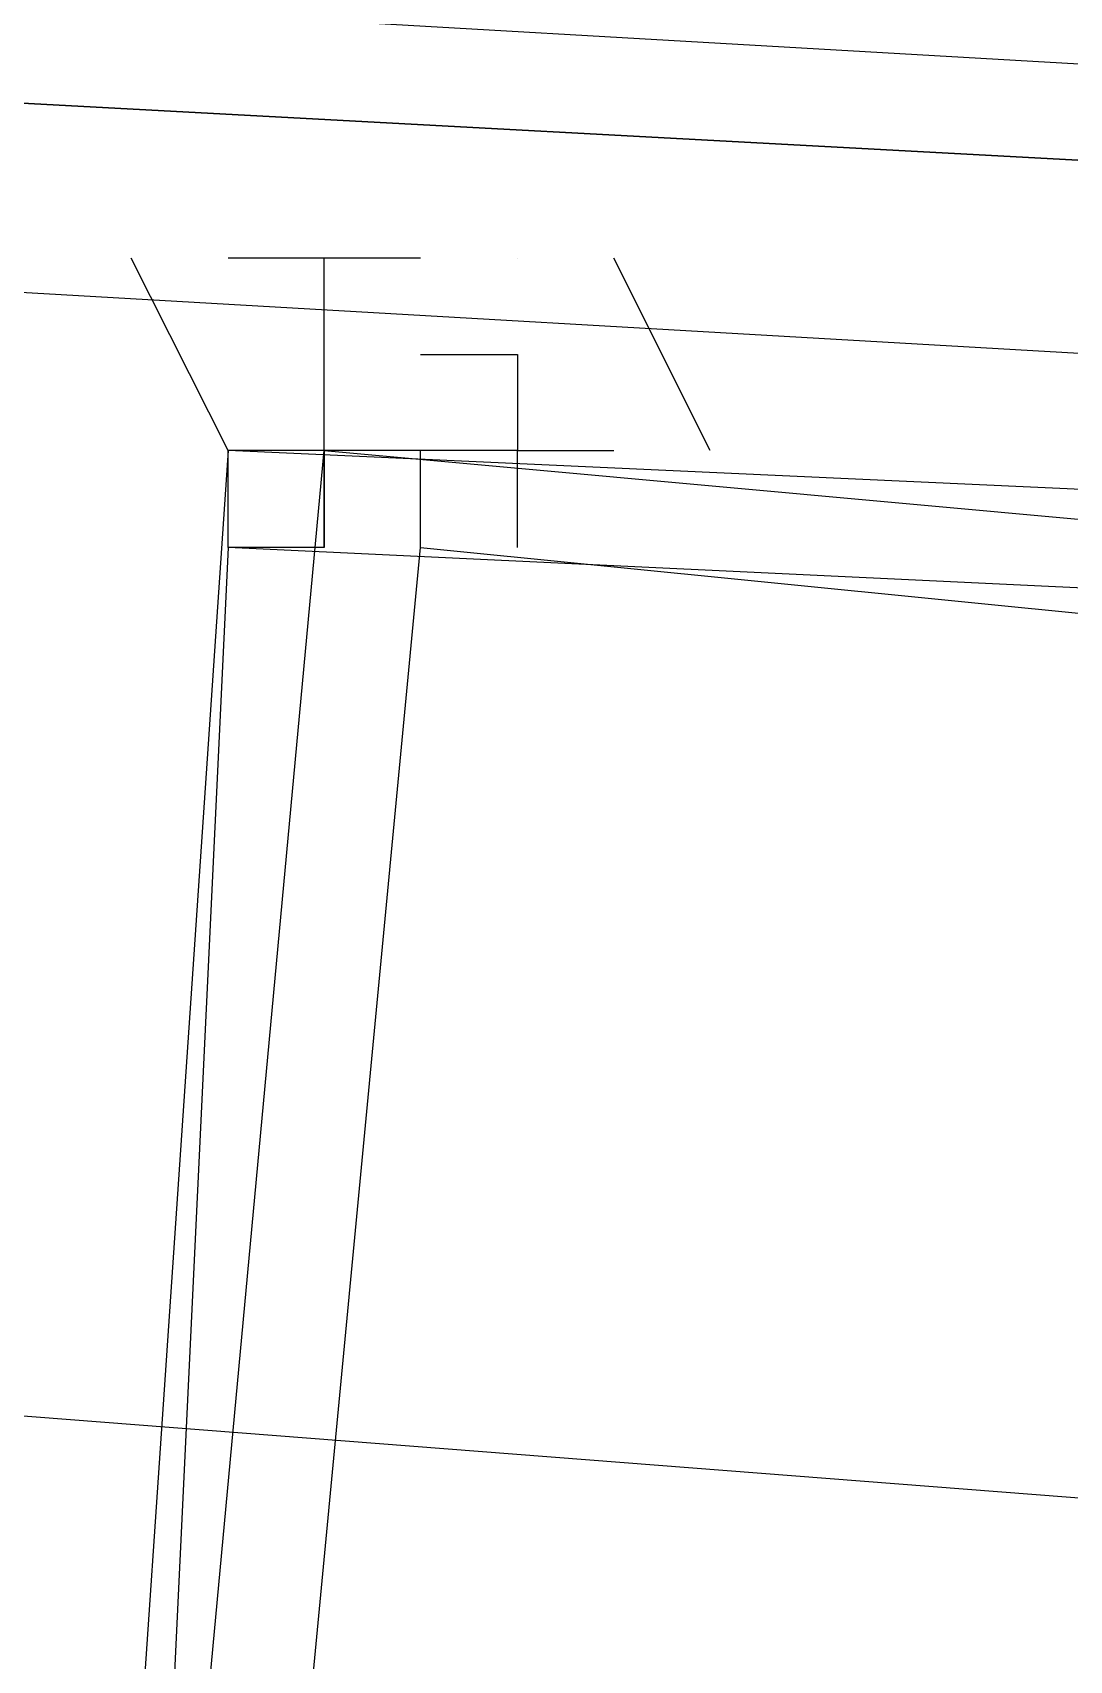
# Model space of a CAD drawing. Header units: feet. Extents: x -84 to 198, y -22 to 181.
# Drawn here: x 95.5197 to 95.6629, y 153.6106 to 153.8356 of the extents above; entities that cross this region are included whole.
import ezdxf

# ---------------------------------------------------------------- set-up
doc = ezdxf.new("R2010")
doc.units = ezdxf.units.FT
doc.layers.add('A-AREA-UNIDAD', color=30, linetype='CONTINUOUS')
doc.layers.add('A-LINEA', color=7, linetype='CONTINUOUS')

msp = doc.modelspace()

# ---------------------------------------------------------------- linework, layer by layer
at = {"layer": 'A-AREA-UNIDAD'}
msp.add_lwpolyline([(134, 143.5378), (130.912, 144.9422), (130.4, 144.9422), (130.208, 145.2622), (127.168, 146.4889), (126.672, 146.4889), (126.64, 146.7022), (123.52, 147.8578), (122.88, 147.8933), (122.848, 148.0889), (115.808, 150.2578), (115.2, 150.2578), (115.168, 150.4178), (111.328, 151.2178), (111.28, 151.3778), (104, 152.7289), (99.072, 153.3689), (92.192, 153.9022), (87.92, 153.9733)], dxfattribs=at)
at = {"layer": 'A-LINEA'}
for p, q in [((95.5733, 153.8044), (95.5733, 153.8044)), ((95.5733, 153.8044), (95.5733, 153.8044)), ((95.5733, 153.7778), (95.5733, 153.7778)), ((95.5733, 153.7778), (95.5733, 153.7778))]:
    msp.add_line(p, q, dxfattribs=at)
for points in [[(91.7333, 154.0578), (95.6667, 153.8311), (95.6667, 153.8178), (91.72, 154.0311), (91.72, 154.0444), (91.72, 154.0578), (91.7333, 154.0578)], [(91.7333, 154.0578), (95.6667, 153.8311), (95.6667, 153.8178), (91.72, 154.0311), (91.72, 154.0444), (91.72, 154.0578), (91.7333, 154.0578)], [(91.72, 154.0311), (95.6667, 153.8178), (95.6667, 153.8044), (95.6667, 153.7911), (91.72, 154.0178), (91.72, 154.0311)], [(91.72, 154.0311), (95.6667, 153.8178), (95.6667, 153.8044), (95.6667, 153.7911), (91.72, 154.0178), (91.72, 154.0311)], [(95.56, 153.7778), (95.5467, 153.7778), (95.5467, 153.7778), (95.5467, 153.7778), (95.5467, 153.7778), (95.5333, 153.8044), (95.5333, 153.8044)], [(95.56, 153.7778), (95.5467, 153.7778), (95.5467, 153.7778), (95.5467, 153.7778), (95.5467, 153.7778), (95.5333, 153.8044), (95.5333, 153.8044)], [(95.5733, 153.8044), (95.56, 153.8044), (95.56, 153.8044), (95.5467, 153.8044), (95.5467, 153.8044)], [(95.5733, 153.8044), (95.56, 153.8044), (95.56, 153.8044), (95.5467, 153.8044), (95.5467, 153.8044)], [(95.5733, 153.7644), (95.5733, 153.7778), (95.5733, 153.7778), (95.5733, 153.7778), (95.5733, 153.7778), (95.5733, 153.7778), (95.56, 153.7778), (95.56, 153.7778), (95.56, 153.8044), (95.56, 153.8044)], [(95.5733, 153.7644), (95.5733, 153.7778), (95.5733, 153.7778), (95.5733, 153.7778), (95.5733, 153.7778), (95.5733, 153.7778), (95.56, 153.7778), (95.56, 153.7778), (95.56, 153.8044), (95.56, 153.8044)], [(95.5733, 153.8044), (95.5733, 153.8044), (95.5733, 153.8044)], [(95.5733, 153.8044), (95.5733, 153.8044), (95.5733, 153.8044)], [(95.5867, 153.8044), (95.5867, 153.8044), (95.5867, 153.8044)], [(95.5867, 153.8044), (95.5867, 153.8044), (95.5867, 153.8044)], [(95.6133, 153.7778), (95.6, 153.8044), (95.6, 153.8044), (95.6, 153.8044), (95.6, 153.8044)], [(95.6133, 153.7778), (95.6, 153.8044), (95.6, 153.8044), (95.6, 153.8044), (95.6, 153.8044)], [(95.5733, 153.7911), (95.5867, 153.7911), (95.5867, 153.7911), (95.5867, 153.7778), (95.5867, 153.7778), (95.56, 153.7778), (95.56, 153.7778), (95.56, 153.7778), (95.56, 153.7778), (95.56, 153.7644), (95.56, 153.7644), (95.56, 153.7644), (95.5467, 153.7644), (95.5467, 153.7778), (95.5467, 153.7778)], [(95.5733, 153.7911), (95.5867, 153.7911), (95.5867, 153.7911), (95.5867, 153.7778), (95.5867, 153.7778), (95.56, 153.7778), (95.56, 153.7778), (95.56, 153.7778), (95.56, 153.7778), (95.56, 153.7644), (95.56, 153.7644), (95.56, 153.7644), (95.5467, 153.7644), (95.5467, 153.7778), (95.5467, 153.7778)], [(95.8, 153.1778), (95.5067, 153.2044), (95.56, 153.7778), (95.8533, 153.7511), (95.8, 153.1778)], [(95.5067, 153.1911), (95.8, 153.1778), (95.84, 153.7644), (95.5467, 153.7778), (95.5067, 153.1911)], [(95.8, 153.1778), (95.5067, 153.2044), (95.56, 153.7778), (95.8533, 153.7511), (95.8, 153.1778)], [(95.5067, 153.1911), (95.8, 153.1778), (95.84, 153.7644), (95.5467, 153.7778), (95.5067, 153.1911)], [(95.5733, 153.7778), (95.5733, 153.7778), (95.5733, 153.7778)], [(95.5733, 153.7778), (95.5733, 153.7778), (95.5733, 153.7778)], [(95.5867, 153.7644), (95.5867, 153.7778), (95.5867, 153.7778), (95.5867, 153.7778), (95.5867, 153.7778), (95.5867, 153.7778), (95.6, 153.7778), (95.6, 153.7778)], [(95.5867, 153.7778), (95.5867, 153.7778), (95.5867, 153.7778)], [(95.5867, 153.7644), (95.5867, 153.7778), (95.5867, 153.7778), (95.5867, 153.7778), (95.5867, 153.7778), (95.5867, 153.7778), (95.6, 153.7778), (95.6, 153.7778)], [(95.5867, 153.7778), (95.5867, 153.7778), (95.5867, 153.7778)], [(95.7867, 153.1911), (95.52, 153.2044), (95.5733, 153.7644), (95.84, 153.7378), (95.7867, 153.1911)], [(95.52, 153.2044), (95.7867, 153.1911), (95.8267, 153.7511), (95.5467, 153.7644), (95.52, 153.2044)], [(95.7867, 153.1911), (95.52, 153.2044), (95.5733, 153.7644), (95.84, 153.7378), (95.7867, 153.1911)], [(95.52, 153.2044), (95.7867, 153.1911), (95.8267, 153.7511), (95.5467, 153.7644), (95.52, 153.2044)]]:
    msp.add_lwpolyline(points, dxfattribs=at)
msp.add_lwpolyline([(95.56, 153.7778), (95.56, 153.7778), (95.56, 153.7644), (95.56, 153.7644)], close=True, dxfattribs=at)
msp.add_lwpolyline([(95.56, 153.7778), (95.56, 153.7778), (95.56, 153.7644), (95.56, 153.7644)], close=True, dxfattribs=at)

doc.saveas('drawing.dxf')
